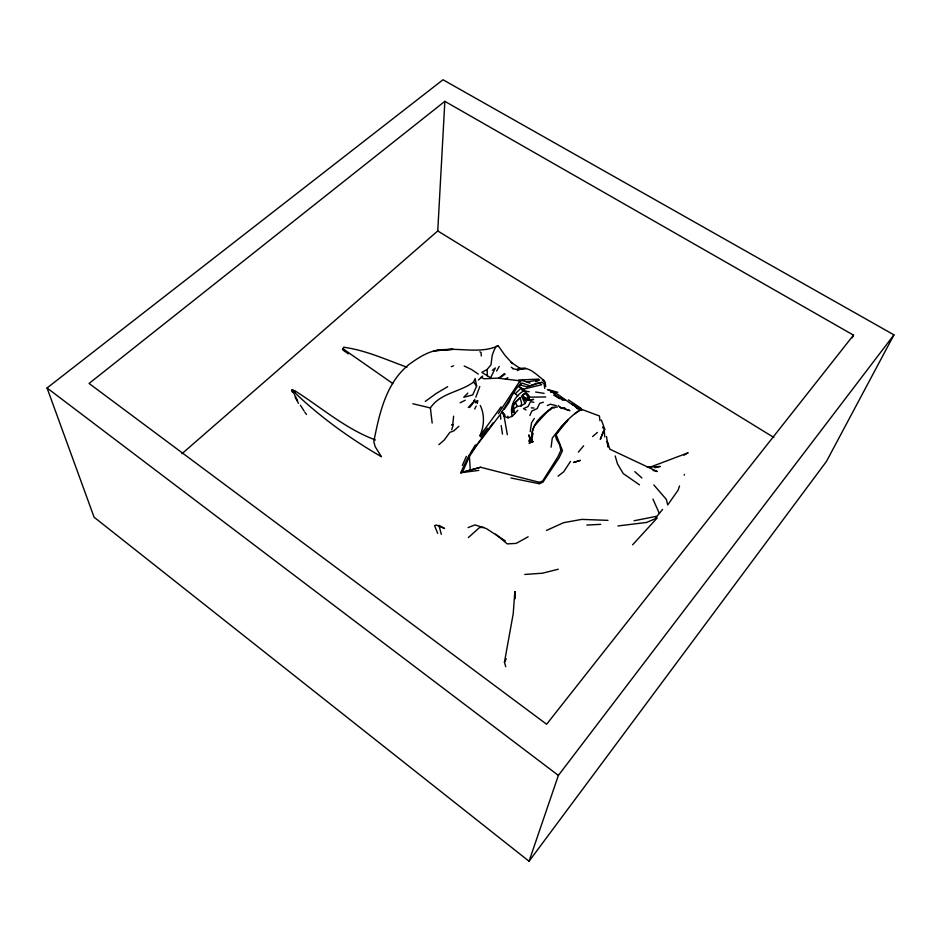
<?xml version="1.0" encoding="UTF-8"?>
<svg xmlns="http://www.w3.org/2000/svg" width="941" height="941" viewBox="0 0 941 941"><rect width="100%" height="100%" fill="white"/><g stroke="black" fill="none" stroke-linecap="round" stroke-linejoin="round"><path stroke-width="1.41" d="M531.606 439.318C530.995 431.943 533.794 424.462 539.687 419.827M181.931 453.738L437.753 230.945L444.858 101.334L853.499 335.161L852.217 337.772M515.045 595.324L514.821 591.642L513.233 613.603L504.435 662.311L505.764 666.687M599.946 420.733L599.476 416.004L581.373 409.241C570.764 415.651 562.024 425.003 555.402 435.436L556.507 439.388L559.554 444.634L560.895 450.304L557.79 456.997L542.757 480.827L539.628 482.368L480.604 467.254L460.69 472.747L468.03 457.208L475.381 444.893M530.206 431.59L531.547 422.827L534.3 418.439M551.108 447.175L552.273 438.083L561.683 426.132L567.188 421.427M507.328 434.695L504.105 416.357L504.788 415.146L501.953 411.652L504.105 416.357L508.046 417.851L512.269 416.275L514.703 413.652L513.739 408.9L517.197 406.465L521.067 405.912L521.561 402.819L519.997 397.725L513.821 404.03L513.174 412.523L513.292 406.041M453.621 416.157L452.774 424.273L451.68 425.085L453.339 424.509L451.715 429.731M477.216 403.56L477.675 400.819L476.146 401.337M684.472 474.405L684.213 475.111M530.9 439.435L528.783 434.895L529.795 438.718L529.054 441.07L530.03 442.188L533.371 441.505L529.077 443.282L530.936 441.941L533.147 433.354M532.265 432.589C533.982 421.568 543.569 414.263 551.685 407.818L554.472 407.935M432.178 423.062L430.39 407.935C440.306 392.903 460.267 392.174 473.535 382.046L475.134 378.6L476.652 386.057L472.723 394.902L463.772 397.267L467.83 393.103M510.998 477.993L539.193 483.721L539.628 482.368M679.52 485.944L678.108 490.179L667.71 504.941L666.357 499.424L653.854 484.968M529.054 861.25L558.378 775.419L893.95 334.867L442.999 79.75L47.05 387.963L94.1 517.221L529.054 861.25L826.445 461.431L893.95 334.867M510.81 397.678L509.304 401.96L504.235 409.394M479.804 386.528L475.84 397.231M529.877 415.546L531.841 411.029L537.135 408.606L539.758 403.266L543.404 402.242M462.337 465.43L466.348 456.409M478.734 470.394L460.69 472.747L462.478 472.3L469.265 456.714L476.84 445.234L500.294 414.51L516.691 388.092L522.008 383.022L529.971 385.892L541.957 382.081L544.121 383.94L544.757 388.41M292.627 392.468L291.628 390.374L292.38 389.821L295.333 391.774M521.067 405.912L525.066 403.501L526.654 400.466L524.29 399.584L525.019 397.984L522.608 395.408L525.078 393.173L527.536 396.067L527.736 398.349L525.019 397.984L528.266 400.454L533.641 399.407L527.925 400.325L529.242 399.737L528.924 395.773M655.689 517.856L662.593 509.422M520.714 369.331L525.748 368.425L519.785 368.225L516.703 369.284L517.621 370.566C527.819 363.685 536.676 375.447 544.416 380.646L544.863 385.069M345.206 350.805L342.865 349.346L343.947 347.3C365.861 350.252 386.269 359.756 406.924 367.19M474.699 409.017L476.193 406.053M504.435 662.311L506.282 658.735M493.143 422.768L471.041 452.727M496.636 371.001L499.212 366.414M555.402 435.436L568.282 419.615M530.936 441.941L532.406 439.765L530.03 442.188M468.265 407.441L473.946 401.489L474.84 399.36M469.641 407.535L474.758 400.901L473.793 400.866M498.342 413.664L519.714 381.293L522.431 380.529L530.077 383.116M501.141 406.794L479.792 435.989C484.156 426.461 484.933 415.04 480.275 405.477M293.863 393.514L292.639 391.033L293.204 390.268L293.674 391.644M512.269 416.275C509.316 406.371 515.009 395.773 523.655 390.962L524.89 391.197L528.23 394.773L529.242 399.737M480.698 436.965L487.509 428.249M853.499 335.161L546.615 724.252L89.066 383.457L444.858 101.334M291.628 390.374L292.639 389.786M535.088 424.909L547.827 411.311L551.073 409.006M513.021 392.691L515.303 393.703L520.996 388.21L522.831 391.268M492.39 370.284L495.331 367.966L490.308 378.505L489.791 377.247L481.851 372.401L487.097 369.495L491.002 364.814L492.214 355.251L494.013 350.499L495.895 346.57L498.224 345.817L505.105 355.498L512.527 363.638L511.151 362.32L519.785 368.225M578.386 452.08L583.62 445.846M570.528 461.396L563.659 471.841L558.06 476.146M514.703 413.652L517.703 410.288M478.44 380.011L482.721 376.035M345.088 351.663L342.43 349.417L343.947 347.3M632.599 544.804L657.253 517.915L646.585 522.431L617.943 525.96M458.89 426.273L453.785 430.919L449.869 432.354L444.305 439.976L438.882 444.681M549.309 410.252L552.438 407.347L557.507 407.018M519.997 397.725L513.068 404.618L516.091 403.501L517.197 406.465M592.536 436.624L597.394 432.46M468.336 537.558L479.51 527.572L483.709 527.325M475.428 402.807L477.675 400.819M498.883 378.047L504.294 373.612M581.373 409.241L574.68 413.675M511.351 367.249L512.927 368.449M563.471 408.617L564.553 407.665L565.47 409.241L569.893 410.652L565.882 409.264M499.883 377.811L505.246 374.083M425.261 401.442L436.283 393.42L447.634 386.68M473.946 401.489L474.758 400.901M683.931 455.197L688.153 452.786L649.349 467.442M528.136 536.793L516.197 543.38L507.258 543.91L495.636 534.182M505.435 378.988L507.917 377.67M460.125 402.783L465.254 400.243M547.333 405.583L550.32 404.218L556.26 405.63M546.439 530.442L563.588 522.702L581.726 519.385L607.98 520.361M535.7 381.728L539.64 379.999M539.193 483.721L542.875 482.239L559.13 457.785L562.471 450.668L556.237 434.824M451.28 366.696L453.609 365.79M468.065 527.583L475.005 524.902L486.379 528.595L505.258 540.828M498.224 345.817C481.027 353.663 462.36 348.099 444.293 349.629C430.849 349.44 419.345 356.957 408.888 364.567C385.81 383.246 379.247 414.005 373.812 441.682L375.153 446.634L381.434 456.738C349.205 438.059 318.94 416.11 292.204 390.209M462.478 472.3L480.604 467.254M558.284 569.223L542.498 573.198L524.784 574.457M523.172 389.268L541.687 384.681M654.83 467.724L660.264 466.454L647.314 467.195M634.058 520.773L656.395 516.327M342.865 349.346L348.252 353.898M518.62 380.011L538.711 379.094L534.959 380.705L527.172 381.834M525.078 393.173L522.737 395.067L524.807 399.643L526.654 400.466M545.733 396.961L530.406 397.161L528.219 396.149M586.808 525.078L600.687 524.349M512.622 368.696L515.797 369.284M531.289 407.853L533.959 408.041M529.183 391.738L523.725 390.762M550.532 392.162L555.837 392.985L572.446 404.771M535.664 392.044L544.086 393.362M533.853 402.289L530.524 401.701L528.007 406.571L523.49 408.582L525.995 409.994M430.39 407.935L412.828 403.748M653.054 470.465L657.253 471.512L609.862 449.21L607.263 441.435L608.004 447.022L606.533 436.53M519.42 384.61L526.784 386.927L537.346 383.199L539.816 382.764L541.228 384.41M529.054 441.07L531.23 441.929M547.486 389.48L557.778 392.291M547.403 389.609L555.837 392.985M375.459 439.965C345.606 428.967 321.481 407.535 294.874 390.774M565.47 409.241L562.365 407.712L560.636 407.853L558.272 405.512M481.016 377.353L484.027 378.764L497.73 378.129L518.409 380.635L519.714 381.293L520.491 383.763M564.788 400.207L553.826 394.985L559.495 398.455M464.195 366.002L471.547 369.519L478.31 374.106M291.933 390.656L292.639 391.033M437.753 230.945L773.89 437.506M344.3 349.699L392.832 383.552M581.338 410.182L572.152 404.136L577.903 408.665M568.423 399.854L580.75 408.1M557.366 397.126L559.554 398.619M639.504 484.838L623.236 473.57L617.496 463.878L615.179 455.962M479.91 351.805L481.098 352.64L481.274 356.004M575.857 407.335L578.139 409.041M47.05 387.963L558.378 775.419M553.861 393.409L562.918 400.36M579.962 407.982L582.244 409.794M559.742 406.783L562.012 408.617M524.349 390.021L518.373 385.986L520.996 388.21M574.328 404.853L578.527 408.547M515.303 393.703L517.891 396.008M634.81 471.641L641.915 477.981M542.463 379.929L545.098 382.328L545.733 386.528M504.788 415.146L501.953 411.652M522.478 397.325L524.29 399.584M473.535 382.046L476.652 386.057M304.837 412.158L306.46 414.44M602.511 427.061L604.146 429.425L604.769 436.918M300.402 405.23L304.096 410.994M297.544 400.478L294.427 394.667M295.121 397.325L298.52 403.36M525.066 403.501L521.361 395.82M601.346 419.992L604.969 429.743M652.936 499.048L659.112 512.963M437.694 533.371L434.577 525.666L436.412 525.031L444.599 528.501L438.965 525.325L441.294 534.335M501.188 425.591L502.482 434.083M500.518 415.487L500.812 419.204M507.905 416.193L508.046 417.851M469.288 455.009L470.324 470.594M514.821 591.642L515.233 598.641M487.097 369.495L487.379 376.059M603.675 430.86L600.346 439.259L603.675 430.86M580.256 460.42L573.54 462.478L580.256 460.42M443.823 349.923L433.542 350.875L452.974 349.299L443.823 349.923"/></g></svg>
